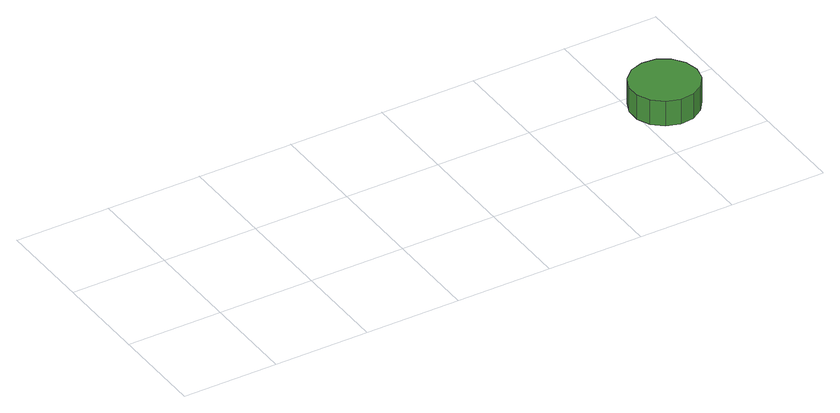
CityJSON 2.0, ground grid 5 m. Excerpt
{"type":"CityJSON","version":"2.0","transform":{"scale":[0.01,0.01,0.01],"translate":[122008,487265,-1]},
"CityObjects":{
"tree1":{"type":"SolitaryVegetationObject","attributes":{"function":"something"}},
"tree2":{"type":"SolitaryVegetationObject","attributes":{"function":"something"}},
"tree3":{"type":"SolitaryVegetationObject","attributes":{"function":"something"}},
"tree4":{"type":"SolitaryVegetationObject","attributes":{"function":"something"},"geometry":[{"type":"MultiSurface","lod":"1","boundaries":[[[0,1,2,3,4,5,6,7,8,9,10,11,12,13,14]],[[15,16,17,18,19,20,21,22,23,24,25,26,27,28,29]],[[0,29,28,1]],[[1,28,27,2]],[[2,27,26,3]],[[3,26,25,4]],[[4,25,24,5]],[[5,24,23,6]],[[6,23,22,7]],[[7,22,21,8]],[[8,21,20,9]],[[9,20,19,10]],[[10,19,18,11]],[[11,18,17,12]],[[12,17,16,13]],[[13,16,15,14]],[[14,15,29,0]]]}]}
},
"vertices":[
[2837,367,207],[2821,439,207],[2778,498,207],[2715,535,207],[2642,542,207],[2572,520,207],[2518,471,207],[2488,404,207],[2488,330,207],[2518,263,207],[2572,214,207],[2642,192,207],[2715,199,207],[2778,236,207],[2821,295,207],[2821,295,68],[2778,236,68],[2715,199,68],[2642,192,68],[2572,214,68],[2518,263,68],[2488,330,68],[2488,404,68],[2518,471,68],[2572,520,68],[2642,542,68],[2715,535,68],[2778,498,68],[2821,439,68],[2837,367,68]
]}
